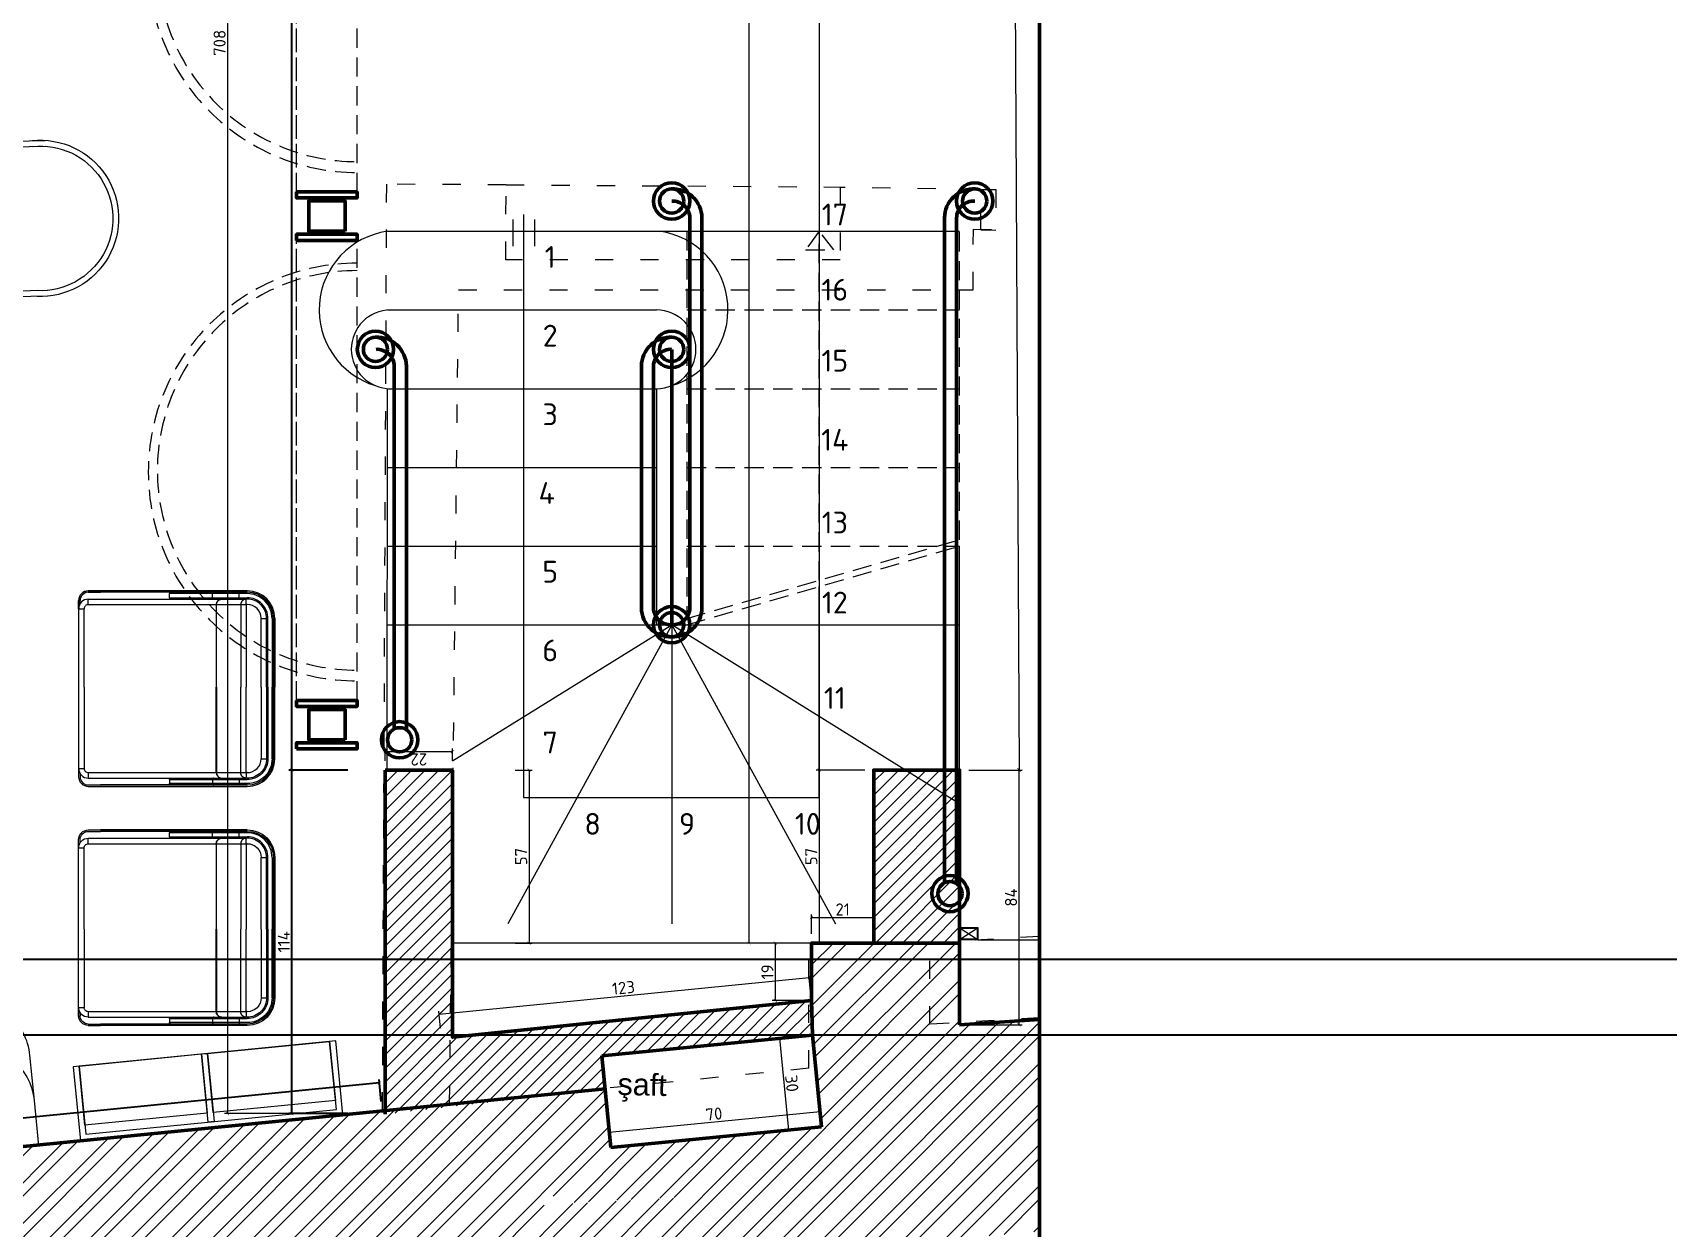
# Model space of a CAD drawing. Header units: inches. Extents: x -10121 to 9010, y 58067 to 62726.
# Drawn here: x 2994 to 3534, y 60622 to 61017 of the extents above; entities that cross this region are included whole.
import ezdxf

# ---------------------------------------------------------------- set-up
doc = ezdxf.new("R2010")
doc.units = ezdxf.units.IN
for name, pattern in [('ACAD_ISO03W100', [30, 12, -18]), ('DASHED2', [9.525, 6.35, -3.175]), ('HIDDEN', [9.525, 6.35, -3.175])]:
    doc.linetypes.add(name, pattern=pattern)
for name, color, linetype, lineweight in [('A-DUVAR 0.50', 40, 'Continuous', 50), ('A-YAZI 0.09', 41, 'Continuous', 9), ('A-YAZI 0.15', 190, 'Continuous', 15), ('Auto-Alcipan', 41, 'Continuous', 20), ('Auto-Merdiven', 163, 'Continuous', 9), ('Auto-Mermer', 190, 'Continuous', 15), ('Auto-Metal', 71, 'Continuous', 18), ('Auto-Olcu', 33, 'Continuous', 15), ('Auto-Silik', 251, 'Continuous', 5), ('Auto-Silik_Cizgiler', 47, 'Continuous', 9), ('Auto-SilikCizgiler', 251, 'Continuous', 9), ('Auto-Tefris', 32, 'Continuous', 9), ('yazi mekan 020', 9, 'Continuous', 20)]:
    doc.layers.add(name, color=color, linetype=linetype, lineweight=lineweight)
doc.layers.add('S2000-025 Antet', color=7, linetype='Continuous')
doc.layers.add('VİTRACONT', color=1, linetype='Continuous')
doc.styles.add('1-20', font='isocpeur.ttf', dxfattribs={"height": 4})
doc.styles.get("Standard").update_dxf_attribs({"font": 'arial.ttf'})
doc.styles.add('swis721cnbt10', font='isocpeur.ttf', dxfattribs={"height": 10})
doc.dimstyles.new('ölçü 1_20', dxfattribs={"dimtxt": 4, "dimasz": 1, "dimexe": 1, "dimexo": 3, "dimtad": 1, "dimdec": 0, "dimtxsty": '1-20', "dimblk": 'ARCHTICK', "dimcen": 1.5, "dimclrd": 256, "dimclre": 256, "dimclrt": 256, "dimadec": 0, "dimazin": 0, "dimtfac": 1, "dimtdec": 0, "dimtmove": 0, "dimatfit": 3, "dimldrblk": 'ARCHTICK', "dimfxl": 1, "dimlwd": -1, "dimlwe": -1, "dimarcsym": 0})
pattern_1 = [(45, (35076.8135, 976.715), (-6.7351921, 6.7351921), []), (45, (35081.304, 976.715), (-6.7351921, 6.7351921), [])]

# ---------------------------------------------------------------- blocks, each defined once
blk = doc.blocks.new('_ARCHTICK')
at = {"color": 0, "linetype": 'ByBlock', "const_width": 0.15}
blk.add_lwpolyline([(-0.5, -0.5), (0.5, 0.5)], dxfattribs=at)
blk = doc.blocks.new('*D320')
at = {"layer": 'Auto-Olcu', "ltscale": 5, "transparency": 16777216}
for p, q in [((3248.37, 60685.68), (3239.39, 60684.8)), ((3240.39, 60684.9), (3243.38, 60654.57)), ((3251.37, 60655.36), (3242.39, 60654.48))]:
    blk.add_line(p, q, dxfattribs=at)
at = {"layer": 'DEFPOINTS', "color": 0, "ltscale": 5, "transparency": 16777216}
for p in [(3251.36, 60685.98), (3243.38, 60654.57), (3254.35, 60655.66)]:
    blk.add_point(p, dxfattribs=at)
at = {"layer": 'Auto-Olcu', "ltscale": 5, "transparency": 16777216}
for p, rotation in [((3240.39, 60684.9), 95.63713776760653), ((3243.38, 60654.57), 275.6371377676065)]:
    blk.add_blockref('_ARCHTICK', p, dxfattribs=dict(at, rotation=rotation))
at = {"layer": 'Auto-Olcu', "ltscale": 5, "transparency": 16777216, "insert": (3244.5, 60669.99), "char_height": 4, "attachment_point": 5, "rotation": 275.6371, "style": '1-20'}
blk.add_mtext('30', dxfattribs=at)
blk = doc.blocks.new('*D321')
at = {"layer": 'Auto-Olcu', "ltscale": 5, "transparency": 16777216}
for p, q in [((3184.19, 60653.83), (3253.85, 60660.7)), ((3254.06, 60658.64), (3253.76, 60661.7)), ((3184.4, 60651.77), (3184.09, 60654.82))]:
    blk.add_line(p, q, dxfattribs=at)
at = {"layer": 'DEFPOINTS', "color": 0, "ltscale": 5, "transparency": 16777216}
for p in [(3253.85, 60660.7), (3254.35, 60655.66), (3184.69, 60648.78)]:
    blk.add_point(p, dxfattribs=at)
at = {"layer": 'Auto-Olcu', "ltscale": 5, "transparency": 16777216}
for p, rotation in [((3253.85, 60660.7), 5.637137767599007), ((3184.19, 60653.83), 185.637137767599)]:
    blk.add_blockref('_ARCHTICK', p, dxfattribs=dict(at, rotation=rotation))
at = {"layer": 'Auto-Olcu', "ltscale": 5, "transparency": 16777216, "insert": (3218.77, 60659.88), "char_height": 4, "attachment_point": 5, "rotation": 5.6371, "style": '1-20'}
blk.add_mtext('70', dxfattribs=at)
blk = doc.blocks.new('*D360')
at = {"layer": 'Auto-Olcu', "ltscale": 5, "transparency": 16777216}
for p, q in [((3153.05, 60773.52), (3158.69, 60773.52)), ((3157.69, 60773.52), (3157.68, 60716.35)), ((3153.04, 60716.36), (3158.68, 60716.35))]:
    blk.add_line(p, q, dxfattribs=at)
at = {"layer": 'DEFPOINTS', "color": 0, "ltscale": 5, "transparency": 16777216}
for p in [(3150.05, 60773.52), (3150.04, 60716.36), (3157.68, 60716.35)]:
    blk.add_point(p, dxfattribs=at)
at = {"layer": 'Auto-Olcu', "ltscale": 5, "transparency": 16777216}
for p, rotation in [((3157.69, 60773.52), 89.9909051045789), ((3157.68, 60716.35), 269.9909051045789)]:
    blk.add_blockref('_ARCHTICK', p, dxfattribs=dict(at, rotation=rotation))
at = {"layer": 'Auto-Olcu', "ltscale": 5, "transparency": 16777216, "insert": (3155.06, 60744.94), "char_height": 4, "attachment_point": 5, "rotation": 89.9909, "style": '1-20'}
blk.add_mtext('57', dxfattribs=at)
blk = doc.blocks.new('*D361')
at = {"layer": 'Auto-Olcu', "ltscale": 5, "transparency": 16777216}
for p, q in [((3250.71, 60700.31), (3250.15, 60705.99)), ((3127.98, 60692.92), (3250.25, 60704.99)), ((3128.44, 60688.24), (3127.88, 60693.91))]:
    blk.add_line(p, q, dxfattribs=at)
at = {"layer": 'DEFPOINTS', "color": 0, "ltscale": 5, "transparency": 16777216}
for p in [(3250.25, 60704.99), (3251.01, 60697.33), (3128.73, 60685.26)]:
    blk.add_point(p, dxfattribs=at)
at = {"layer": 'Auto-Olcu', "ltscale": 5, "transparency": 16777216}
for p, rotation in [((3250.25, 60704.99), 5.639309494919774), ((3127.98, 60692.92), 185.6393094949198)]:
    blk.add_blockref('_ARCHTICK', p, dxfattribs=dict(at, rotation=rotation))
at = {"layer": 'Auto-Olcu', "ltscale": 5, "transparency": 16777216, "insert": (3188.86, 60701.57), "char_height": 4, "attachment_point": 5, "rotation": 5.6393, "style": '1-20'}
blk.add_mtext('123', dxfattribs=at)
blk = doc.blocks.new('*D362')
at = {"layer": 'Auto-Olcu', "ltscale": 5, "transparency": 16777216}
for p, q in [((3248.01, 60716.36), (3238.05, 60716.36)), ((3239.05, 60697.33), (3239.05, 60716.36)), ((3248.01, 60697.33), (3238.05, 60697.33))]:
    blk.add_line(p, q, dxfattribs=at)
at = {"layer": 'DEFPOINTS', "color": 0, "ltscale": 5, "transparency": 16777216}
for p in [(3239.05, 60716.36), (3251.01, 60716.36), (3251.01, 60697.33)]:
    blk.add_point(p, dxfattribs=at)
at = {"layer": 'Auto-Olcu', "ltscale": 5, "transparency": 16777216}
for p, rotation in [((3239.05, 60716.36), 90), ((3239.05, 60697.33), 270)]:
    blk.add_blockref('_ARCHTICK', p, dxfattribs=dict(at, rotation=rotation))
at = {"layer": 'Auto-Olcu', "ltscale": 5, "transparency": 16777216, "insert": (3236.43, 60706.84), "char_height": 4, "attachment_point": 5, "rotation": 90, "style": '1-20'}
blk.add_mtext('19', dxfattribs=at)
blk = doc.blocks.new('*D363')
at = {"layer": 'Auto-Olcu', "ltscale": 5, "transparency": 16777216}
for p, q in [((3251.01, 60719.36), (3251.01, 60725.84)), ((3251.01, 60724.84), (3271.57, 60724.84)), ((3271.57, 60719.36), (3271.57, 60725.84))]:
    blk.add_line(p, q, dxfattribs=at)
at = {"layer": 'DEFPOINTS', "color": 0, "ltscale": 5, "transparency": 16777216}
for p in [(3271.57, 60724.84), (3251.01, 60716.36), (3271.57, 60716.36)]:
    blk.add_point(p, dxfattribs=at)
at = {"layer": 'Auto-Olcu', "ltscale": 5, "transparency": 16777216, "rotation": 180}
blk.add_blockref('_ARCHTICK', (3251.01, 60724.84), dxfattribs=at)
at = {"layer": 'Auto-Olcu', "ltscale": 5, "transparency": 16777216}
blk.add_blockref('_ARCHTICK', (3271.57, 60724.84), dxfattribs=at)
at = {"layer": 'Auto-Olcu', "ltscale": 5, "transparency": 16777216, "insert": (3261.29, 60727.46), "char_height": 4, "attachment_point": 5, "style": '1-20'}
blk.add_mtext('21', dxfattribs=at)
blk = doc.blocks.new('*D365')
at = {"layer": 'Auto-Olcu', "ltscale": 5, "transparency": 16777216}
for p, q in [((3302.92, 61308.94), (3317.89, 61309.01)), ((3316.89, 61309.01), (3319.58, 60773.62)), ((3302.92, 60773.53), (3320.58, 60773.62))]:
    blk.add_line(p, q, dxfattribs=at)
at = {"layer": 'DEFPOINTS', "color": 0, "ltscale": 5, "transparency": 16777216}
for p in [(3299.92, 61308.92), (3299.92, 60773.52), (3319.58, 60773.62)]:
    blk.add_point(p, dxfattribs=at)
at = {"layer": 'Auto-Olcu', "ltscale": 5, "transparency": 16777216}
for p, rotation in [((3316.89, 61309.01), 90.28852393795597), ((3319.58, 60773.62), 270.288523937956)]:
    blk.add_blockref('_ARCHTICK', p, dxfattribs=dict(at, rotation=rotation))
at = {"layer": 'Auto-Olcu', "ltscale": 5, "transparency": 16777216, "insert": (3320.86, 61041.33), "char_height": 4, "attachment_point": 5, "rotation": 270.2885, "style": '1-20'}
blk.add_mtext('535', dxfattribs=at)
blk = doc.blocks.new('*D366')
at = {"layer": 'Auto-Olcu', "ltscale": 5, "transparency": 16777216}
for p, q in [((3302.92, 60773.52), (3320.54, 60773.52)), ((3319.54, 60773.52), (3319.54, 60689.31)), ((3302.92, 60689.31), (3320.54, 60689.31))]:
    blk.add_line(p, q, dxfattribs=at)
at = {"layer": 'DEFPOINTS', "color": 0, "ltscale": 5, "transparency": 16777216}
for p in [(3299.92, 60773.52), (3299.92, 60689.31), (3319.54, 60689.31)]:
    blk.add_point(p, dxfattribs=at)
at = {"layer": 'Auto-Olcu', "ltscale": 5, "transparency": 16777216}
for p, rotation in [((3319.54, 60773.52), 90), ((3319.54, 60689.31), 270)]:
    blk.add_blockref('_ARCHTICK', p, dxfattribs=dict(at, rotation=rotation))
at = {"layer": 'Auto-Olcu', "ltscale": 5, "transparency": 16777216, "insert": (3316.91, 60731.41), "char_height": 4, "attachment_point": 5, "rotation": 90, "style": '1-20'}
blk.add_mtext('84', dxfattribs=at)
blk = doc.blocks.new('*D368')
at = {"layer": 'Auto-Olcu', "ltscale": 5, "transparency": 16777216}
for p, q in [((3268.33, 61308.92), (3252.55, 61308.92)), ((3253.55, 61308.92), (3253.54, 60773.52)), ((3268.57, 60773.52), (3252.54, 60773.52))]:
    blk.add_line(p, q, dxfattribs=at)
at = {"layer": 'DEFPOINTS', "color": 0, "ltscale": 5, "transparency": 16777216}
for p in [(3271.33, 61308.92), (3253.54, 60773.52), (3271.57, 60773.52)]:
    blk.add_point(p, dxfattribs=at)
at = {"layer": 'Auto-Olcu', "ltscale": 5, "transparency": 16777216}
for p, rotation in [((3253.55, 61308.92), 89.99893889275977), ((3253.54, 60773.52), 269.9989388927598)]:
    blk.add_blockref('_ARCHTICK', p, dxfattribs=dict(at, rotation=rotation))
at = {"layer": 'Auto-Olcu', "ltscale": 5, "transparency": 16777216, "insert": (3250.92, 61041.22), "char_height": 4, "attachment_point": 5, "rotation": 89.9989, "style": '1-20'}
blk.add_mtext('535', dxfattribs=at)
blk = doc.blocks.new('*D369')
at = {"layer": 'Auto-Olcu', "ltscale": 5, "transparency": 16777216}
for p, q in [((3268.57, 60773.52), (3252.54, 60773.52)), ((3253.54, 60773.52), (3253.54, 60716.36)), ((3268.57, 60716.36), (3252.54, 60716.36))]:
    blk.add_line(p, q, dxfattribs=at)
at = {"layer": 'DEFPOINTS', "color": 0, "ltscale": 5, "transparency": 16777216}
for p in [(3271.57, 60773.52), (3253.54, 60716.36), (3271.57, 60716.36)]:
    blk.add_point(p, dxfattribs=at)
at = {"layer": 'Auto-Olcu', "ltscale": 5, "transparency": 16777216}
for p, rotation in [((3253.54, 60773.52), 89.99893889275977), ((3253.54, 60716.36), 269.9989388927598)]:
    blk.add_blockref('_ARCHTICK', p, dxfattribs=dict(at, rotation=rotation))
at = {"layer": 'Auto-Olcu', "ltscale": 5, "transparency": 16777216, "insert": (3250.91, 60744.94), "char_height": 4, "attachment_point": 5, "rotation": 89.9989, "style": '1-20'}
blk.add_mtext('57', dxfattribs=at)
blk = doc.blocks.new('*D370')
at = {"layer": 'Auto-Olcu', "ltscale": 5, "transparency": 16777216}
for p, q in [((3268.6, 61442.69), (3229.4, 61442.7)), ((3230.36, 60716.36), (3230.4, 61442.7)), ((3268.57, 60716.36), (3229.36, 60716.36))]:
    blk.add_line(p, q, dxfattribs=at)
at = {"layer": 'DEFPOINTS', "color": 0, "ltscale": 5, "transparency": 16777216}
for p in [(3230.4, 61442.7), (3271.6, 61442.69), (3271.57, 60716.36)]:
    blk.add_point(p, dxfattribs=at)
at = {"layer": 'Auto-Olcu', "ltscale": 5, "transparency": 16777216}
for p, rotation in [((3230.4, 61442.7), 89.99695626292811), ((3230.36, 60716.36), 269.9969562629281)]:
    blk.add_blockref('_ARCHTICK', p, dxfattribs=dict(at, rotation=rotation))
at = {"layer": 'Auto-Olcu', "ltscale": 5, "transparency": 16777216, "insert": (3227.76, 61079.53), "char_height": 4, "attachment_point": 5, "rotation": 89.997, "style": '1-20'}
blk.add_mtext('726', dxfattribs=at)
blk = doc.blocks.new('*D377')
at = {"layer": 'Auto-Olcu', "ltscale": 5, "transparency": 16777216}
for p, q in [((3097.86, 61367.55), (3057.06, 61367.55)), ((3058.06, 61367.55), (3058.06, 60660.02)), ((3097.42, 60660.02), (3057.06, 60660.02))]:
    blk.add_line(p, q, dxfattribs=at)
at = {"layer": 'DEFPOINTS', "color": 0, "ltscale": 5, "transparency": 16777216}
for p in [(3100.86, 61367.55), (3058.06, 60660.02), (3100.42, 60660.02)]:
    blk.add_point(p, dxfattribs=at)
at = {"layer": 'Auto-Olcu', "ltscale": 5, "transparency": 16777216}
for p, rotation in [((3058.06, 61367.55), 90), ((3058.06, 60660.02), 270)]:
    blk.add_blockref('_ARCHTICK', p, dxfattribs=dict(at, rotation=rotation))
at = {"layer": 'Auto-Olcu', "ltscale": 5, "transparency": 16777216, "insert": (3055.44, 61013.78), "char_height": 4, "attachment_point": 5, "rotation": 90, "style": '1-20'}
blk.add_mtext('708', dxfattribs=at)
blk = doc.blocks.new('fjtyu')
at = {"layer": 'Auto-Metal'}
for p, q in [((5.8, 3.8), (0.2, 0.2)), ((5.8, 0.2), (0.2, 3.8))]:
    blk.add_line(p, q, dxfattribs=at)
for points in [[(0, 4), (6, 4), (6, 0), (0, 0)], [(0.2, 3.8), (5.8, 3.8), (5.8, 0.2), (0.2, 0.2)]]:
    blk.add_lwpolyline(points, close=True, dxfattribs=at)
blk = doc.blocks.new('mghh')
at = {"layer": 'A-DUVAR 0.50'}
for points in [[(-66467.04, 54547.04), (-66467.04, 54567.04), (-66465.04, 54567.04), (-66465.04, 54547.04)], [(-66451.04, 54547.04), (-66451.04, 54567.04), (-66453.04, 54567.04), (-66453.04, 54547.04)], [(-66299.04, 54547.04), (-66299.04, 54567.04), (-66297.04, 54567.04), (-66297.04, 54547.04)], [(-66283.04, 54547.04), (-66283.04, 54567.04), (-66285.04, 54567.04), (-66285.04, 54547.04)], [(-66131.04, 54547.04), (-66131.04, 54567.04), (-66129.04, 54567.04), (-66129.04, 54547.04)], [(-66131.04, 54547.04), (-66131.04, 54567.04), (-66129.04, 54567.04), (-66129.04, 54547.04)], [(-66115.04, 54547.04), (-66115.04, 54567.04), (-66117.04, 54567.04), (-66117.04, 54547.04)], [(-65963.04, 54547.04), (-65963.04, 54567.04), (-65961.04, 54567.04), (-65961.04, 54547.04)], [(-65963.04, 54547.04), (-65963.04, 54567.04), (-65961.04, 54567.04), (-65961.04, 54547.04)], [(-65947.04, 54547.04), (-65947.04, 54567.04), (-65949.04, 54567.04), (-65949.04, 54547.04)], [(-66465.04, 54552.04), (-66465.04, 54562.04), (-66464.04, 54562.04), (-66464.04, 54552.04)], [(-66454.04, 54563.04), (-66454.04, 54551.04), (-66464.04, 54551.04), (-66464.04, 54563.04)], [(-66453.04, 54552.04), (-66453.04, 54562.04), (-66454.04, 54562.04), (-66454.04, 54552.04)], [(-66297.04, 54552.04), (-66297.04, 54562.04), (-66296.04, 54562.04), (-66296.04, 54552.04)], [(-66286.04, 54563.04), (-66286.04, 54551.04), (-66296.04, 54551.04), (-66296.04, 54563.04)], [(-66285.04, 54552.04), (-66285.04, 54562.04), (-66286.04, 54562.04), (-66286.04, 54552.04)], [(-66129.04, 54552.04), (-66129.04, 54562.04), (-66128.04, 54562.04), (-66128.04, 54552.04)], [(-66118.04, 54563.04), (-66118.04, 54551.04), (-66128.04, 54551.04), (-66128.04, 54563.04)], [(-66117.04, 54552.04), (-66117.04, 54562.04), (-66118.04, 54562.04), (-66118.04, 54552.04)], [(-65961.04, 54552.04), (-65961.04, 54562.04), (-65960.04, 54562.04), (-65960.04, 54552.04)], [(-65950.04, 54563.04), (-65950.04, 54551.04), (-65960.04, 54551.04), (-65960.04, 54563.04)], [(-65949.04, 54552.04), (-65949.04, 54562.04), (-65950.04, 54562.04), (-65950.04, 54552.04)]]:
    blk.add_lwpolyline(points, close=True, dxfattribs=at)
at = {"layer": 'Auto-Silik', "linetype": 'HIDDEN'}
for p, q in [((-66299.04, 54567.04), (-66451.04, 54567.04)), ((-66131.04, 54567.04), (-66283.04, 54567.04)), ((-65963.04, 54567.04), (-66115.04, 54567.04)), ((-66299.04, 54547.04), (-66451.04, 54547.04)), ((-66131.04, 54547.04), (-66283.04, 54547.04)), ((-65963.04, 54547.04), (-66115.04, 54547.04))]:
    blk.add_line(p, q, dxfattribs=at)
for centre in [(-66375.04, 54567.04), (-66207.04, 54567.04), (-66039.04, 54567.04)]:
    blk.add_arc(centre, 66, 180, 0, dxfattribs=at)
blk = doc.blocks.new('*D36')
at = {"layer": 'Auto-Olcu', "ltscale": 5, "transparency": 16777216}
for p, q in [((-71840.47, 44944.75), (-71840.47, 44940.64)), ((-71818.23, 44944.75), (-71818.23, 44940.64)), ((-71818.23, 44941.64), (-71840.47, 44941.64))]:
    blk.add_line(p, q, dxfattribs=at)
at = {"layer": 'DEFPOINTS', "color": 0, "ltscale": 5, "transparency": 16777216}
for p in [(-71840.47, 44947.75), (-71818.23, 44947.75), (-71840.47, 44941.64)]:
    blk.add_point(p, dxfattribs=at)
at = {"layer": 'Auto-Olcu', "ltscale": 5, "transparency": 16777216, "rotation": 180}
blk.add_blockref('_ARCHTICK', (-71840.47, 44941.64), dxfattribs=at)
at = {"layer": 'Auto-Olcu', "ltscale": 5, "transparency": 16777216}
blk.add_blockref('_ARCHTICK', (-71818.23, 44941.64), dxfattribs=at)
at = {"layer": 'Auto-Olcu', "ltscale": 5, "transparency": 16777216, "insert": (-71829.35, 44944.26), "char_height": 4, "attachment_point": 5, "style": '1-20'}
blk.add_mtext('22', dxfattribs=at)
blk = doc.blocks.new('mhjghj')
at = {"layer": 'Auto-Tefris'}
for p, q in [((8354.12, -2954.26), (8369.87, -2954.26)), ((8354.12, -2954.57), (8369.87, -2954.57)), ((8354.12, -2954.89), (8369.87, -2954.89)), ((8386.36, -2954.26), (8369.87, -2954.26)), ((8386.36, -2954.57), (8369.87, -2954.57)), ((8386.36, -2954.89), (8369.87, -2954.89)), ((8369.87, -2955.83), (8354.12, -2955.83)), ((8354.12, -2957.41), (8354.12, -2956.15)), ((8369.87, -2956.15), (8354.12, -2956.15)), ((8369.87, -2957.41), (8354.12, -2957.41)), ((8369.87, -2955.83), (8386.36, -2955.83)), ((8369.87, -2956.15), (8386.36, -2956.15)), ((8369.87, -2957.41), (8386.36, -2957.41)), ((8386.36, -2957.41), (8386.36, -2956.15)), ((8347.82, -2960.56), (8347.82, -2994.22)), ((8348.13, -2960.56), (8348.13, -2962.45)), ((8348.13, -2962.45), (8348.13, -2968.23)), ((8348.45, -2962.45), (8348.13, -2962.45)), ((8348.45, -2960.56), (8348.45, -2962.45)), ((8349.39, -2962.45), (8348.45, -2962.45)), ((8348.45, -2962.45), (8348.45, -2968.53)), ((8349.39, -2962.45), (8349.39, -2960.56)), ((8349.39, -2968.53), (8349.39, -2962.45)), ((8349.71, -2962.45), (8349.39, -2962.45)), ((8349.71, -2960.56), (8349.71, -2960.85)), ((8349.71, -2962.45), (8349.71, -2960.85)), ((8350.97, -2960.85), (8349.71, -2960.85)), ((8349.71, -2968.23), (8349.71, -2962.45)), ((8350.97, -2960.56), (8350.97, -2960.85)), ((8350.97, -2962.07), (8350.97, -2960.85)), ((8350.97, -2960.85), (8369.87, -2960.85)), ((8350.97, -2967.64), (8350.97, -2962.07)), ((8350.97, -2962.07), (8369.87, -2962.07)), ((8389.51, -2960.85), (8369.87, -2960.85)), ((8389.51, -2962.07), (8369.87, -2962.07)), ((8389.51, -2960.56), (8389.51, -2960.85)), ((8389.51, -2962.07), (8389.51, -2960.85)), ((8389.51, -2960.85), (8390.77, -2960.85)), ((8389.51, -2967.64), (8389.51, -2962.07)), ((8390.77, -2960.56), (8390.77, -2960.85)), ((8390.77, -2962.45), (8390.77, -2960.85)), ((8390.77, -2968.23), (8390.77, -2962.45)), ((8390.77, -2962.45), (8391.08, -2962.45)), ((8391.08, -2962.45), (8391.08, -2960.56)), ((8391.08, -2968.53), (8391.08, -2962.45)), ((8391.08, -2962.45), (8392.03, -2962.45)), ((8392.03, -2960.56), (8392.03, -2962.45)), ((8392.03, -2962.45), (8392.03, -2968.53)), ((8392.03, -2962.45), (8392.34, -2962.45)), ((8392.34, -2960.56), (8392.34, -2962.45)), ((8392.34, -2962.45), (8392.34, -2968.23)), ((8392.66, -2960.56), (8392.66, -2994.22)), ((8348.13, -2968.24), (8348.13, -2978.1)), ((8349.39, -2968.53), (8348.45, -2968.53)), ((8348.45, -2968.53), (8348.45, -2978.42)), ((8349.39, -2978.42), (8349.39, -2968.53)), ((8349.71, -2972.84), (8349.71, -2968.24)), ((8350.97, -2967.68), (8350.97, -2967.64)), ((8369.87, -2967.64), (8350.97, -2967.64)), ((8350.97, -2967.68), (8369.87, -2967.68)), ((8350.97, -2997.05), (8350.97, -2967.68)), ((8369.87, -2967.64), (8389.51, -2967.64)), ((8389.51, -2967.68), (8369.87, -2967.68)), ((8389.51, -2967.68), (8389.51, -2967.64)), ((8389.51, -2997.05), (8389.51, -2967.68)), ((8390.77, -2972.84), (8390.77, -2968.24)), ((8391.08, -2978.42), (8391.08, -2968.53)), ((8391.08, -2968.53), (8392.03, -2968.53)), ((8392.03, -2968.53), (8392.03, -2978.42)), ((8392.34, -2968.24), (8392.34, -2978.1)), ((8349.71, -2997.05), (8349.71, -2972.84)), ((8390.77, -2997.05), (8390.77, -2972.84)), ((8348.13, -2978.11), (8348.13, -2994.22)), ((8349.39, -2978.42), (8348.45, -2978.42)), ((8391.08, -2978.42), (8392.03, -2978.42)), ((8392.34, -2978.11), (8392.34, -2994.22)), ((8347.82, -2997.05), (8347.82, -2994.22)), ((8348.13, -2997.05), (8348.13, -2994.22)), ((8392.34, -2997.05), (8392.34, -2994.22)), ((8392.66, -2997.05), (8392.66, -2994.22)), ((8350.97, -2997.05), (8349.71, -2997.05)), ((8350.77, -2998.94), (8350.02, -2998.94)), ((8351.91, -2999.26), (8350.02, -2999.26)), ((8351.91, -2999.26), (8351.91, -2998)), ((8369.87, -2998), (8351.91, -2998)), ((8351.91, -2999.26), (8388.56, -2999.26)), ((8369.87, -2998), (8388.56, -2998)), ((8388.56, -2999.26), (8388.56, -2998)), ((8388.56, -2999.26), (8390.45, -2999.26)), ((8389.51, -2997.05), (8390.77, -2997.05)), ((8389.7, -2998.94), (8390.45, -2998.94))]:
    blk.add_line(p, q, dxfattribs=at)
blk.add_lwpolyline([(8390.45, -2999.26, 0.414214), (8392.66, -2997.05), (8392.66, -2960.56, 0.414214), (8386.36, -2954.26), (8354.12, -2954.26, 0.414214), (8347.82, -2960.56), (8347.82, -2997.05, 0.414214), (8350.02, -2999.26)], format="xyb", close=True, dxfattribs=at)
for centre, radius, start, end in [((8354.12, -2960.56), 6.3, 90, 180), ((8354.12, -2960.56), 5.99, 90, 180), ((8386.36, -2960.56), 6.3, 360, 90), ((8386.36, -2960.56), 5.98, 0, 90), ((8354.11, -2960.56), 3.15, 89.9934, 180.0066), ((8386.36, -2960.56), 3.15, 359.9934, 90.0066), ((8350.97, -2966.42), 1.26, 180.3951, 181.3474), ((8389.51, -2966.42), 1.26, 358.6526, 359.6049), ((8350.97, -2966.42), 1.26, 186.253, 270), ((8389.51, -2966.42), 1.26, 270, 353.747), ((8350.02, -2997.05), 2.2, 180, 270), ((8350.02, -2997.05), 1.89, 180, 270), ((8351.91, -2997.05), 2.2, 179.9951, 270.0049), ((8351.91, -2997.05), 0.945, 179.9951, 270.0049), ((8388.56, -2997.05), 2.2, 269.9951, 0.0049), ((8388.56, -2997.05), 0.945, 269.9951, 0.0049), ((8390.45, -2997.05), 2.21, 270, 0), ((8390.45, -2997.05), 1.89, 270, 0)]:
    blk.add_arc(centre, radius, start, end, dxfattribs=at)
for points, knots in [([(8354.12, -2954.89), (8353.4, -2954.89), (8351.92, -2955.17), (8349.99, -2956.43), (8348.73, -2958.36), (8348.44, -2959.84), (8348.45, -2960.56)], [0, 0, 0, 0, 33.925525, 70.684049, 107.442573, 141.368098, 141.368098, 141.368098, 141.368098]), ([(8386.36, -2954.89), (8387.07, -2954.89), (8388.55, -2955.17), (8390.48, -2956.43), (8391.74, -2958.36), (8392.03, -2959.84), (8392.03, -2960.56)], [0, 0, 0, 0, 33.925525, 70.684049, 107.442573, 141.368098, 141.368098, 141.368098, 141.368098]), ([(8354.12, -2955.83), (8353.52, -2955.83), (8352.28, -2956.07), (8350.68, -2957.12), (8349.63, -2958.73), (8349.39, -2959.96), (8349.39, -2960.56)], [0, 0, 0, 0, 28.271271, 58.903374, 89.535478, 117.806748, 117.806748, 117.806748, 117.806748]), ([(8354.12, -2956.15), (8353.56, -2956.15), (8352.41, -2956.37), (8350.91, -2957.35), (8349.93, -2958.85), (8349.7, -2960), (8349.71, -2960.56)], [0, 0, 0, 0, 18.847514, 39.268916, 59.690318, 78.537832, 78.537832, 78.537832, 78.537832]), ([(8386.36, -2955.83), (8386.95, -2955.83), (8388.19, -2956.07), (8389.79, -2957.12), (8390.84, -2958.73), (8391.08, -2959.96), (8391.08, -2960.56)], [0, 0, 0, 0, 28.271271, 58.903374, 89.535478, 117.806748, 117.806748, 117.806748, 117.806748]), ([(8386.36, -2956.15), (8386.91, -2956.15), (8388.06, -2956.37), (8389.56, -2957.35), (8390.55, -2958.85), (8390.77, -2960), (8390.77, -2960.56)], [0, 0, 0, 0, 18.847514, 39.268916, 59.690318, 78.537832, 78.537832, 78.537832, 78.537832]), ([(8348.13, -2978.1), (8348.13, -2978.12), (8348.13, -2978.16), (8348.16, -2978.24), (8348.21, -2978.33), (8348.32, -2978.41), (8348.4, -2978.42), (8348.45, -2978.42)], [0, 0, 0, 0, 0.989477, 1.994173, 3.98896, 5.990466, 7.992811, 7.992811, 7.992811, 7.992811]), ([(8349.39, -2978.42), (8349.41, -2978.42), (8349.44, -2978.42), (8349.52, -2978.4), (8349.61, -2978.34), (8349.68, -2978.24), (8349.7, -2978.15), (8349.7, -2978.11)], [0, 0, 0, 0, 0.807232, 1.80366, 3.801262, 5.798793, 7.743677, 7.743677, 7.743677, 7.743677]), ([(8391.08, -2978.42), (8391.06, -2978.42), (8391.03, -2978.42), (8390.95, -2978.4), (8390.86, -2978.34), (8390.79, -2978.24), (8390.77, -2978.15), (8390.77, -2978.11)], [0, 0, 0, 0, 0.807232, 1.80366, 3.801262, 5.798793, 7.743677, 7.743677, 7.743677, 7.743677]), ([(8392.34, -2978.1), (8392.34, -2978.12), (8392.34, -2978.16), (8392.31, -2978.24), (8392.26, -2978.33), (8392.15, -2978.41), (8392.07, -2978.42), (8392.03, -2978.42)], [0, 0, 0, 0, 0.989477, 1.994173, 3.98896, 5.990466, 7.992811, 7.992811, 7.992811, 7.992811])]:
    blk.add_open_spline(points, degree=3, knots=knots, dxfattribs=at)
for points, weights in [([(8349.71, -2960.85), (8349.71, -2962.07), (8350.97, -2962.07)], [1, 0.707106781187, 1]), ([(8390.77, -2960.85), (8390.77, -2962.07), (8389.51, -2962.07)], [1, 0.707106781187, 1]), ([(8350.97, -2967.64), (8349.71, -2967.64), (8349.71, -2966.42)], [1, 0.707106781187, 1]), ([(8389.51, -2967.64), (8390.77, -2967.64), (8390.77, -2966.42)], [1, 0.707106781187, 1]), ([(8348.45, -2968.53), (8348.13, -2968.53), (8348.13, -2968.23)], [1, 0.707106781014, 1]), ([(8349.71, -2968.23), (8349.71, -2968.53), (8349.39, -2968.53)], [1, 0.707106781015, 1]), ([(8390.77, -2968.23), (8390.77, -2968.53), (8391.08, -2968.53)], [1, 0.707106781015, 1]), ([(8392.03, -2968.53), (8392.34, -2968.53), (8392.34, -2968.23)], [1, 0.707106781014, 1])]:
    blk.add_rational_spline(points, weights, degree=2, dxfattribs=at)
blk = doc.blocks.new('RT2')
at = {"layer": 'Auto-Tefris'}
for p, q in [((142.89, -17093.63), (114.98, -17118.61)), ((190.59, -17139.05), (150.31, -17094.04)), ((137.92, -17101.6), (116.81, -17120.49)), ((161.05, -17169.01), (181.71, -17150.52)), ((162.74, -17171.03), (190.18, -17146.47)), ((114.32, -17166.72), (114.35, -17166.76)), ((114.35, -17166.76), (114.32, -17166.72))]:
    blk.add_line(p, q, dxfattribs=at)
for centre, radius, start, end in [((146.39, -17097.54), 5.25, 41.83107, 131.83107), ((135.4, -17102.1), 2.58, 11.21615, 72.44598), ((131.48, -17105.6), 2.58, 11.21615, 72.44598), ((140.83, -17143.03), 35.56, 127.02225, 315.62583), ((140.83, -17143.03), 32.93, 127.02225, 315.62583), ((186.68, -17142.55), 5.25, 311.83107, 41.83107), ((180.94, -17152.98), 2.58, 11.21615, 72.44598), ((177.02, -17156.48), 2.58, 11.21615, 72.44598)]:
    blk.add_arc(centre, radius, start, end, dxfattribs=at)
blk = doc.blocks.new('hjkhjky')
at = {"layer": 'A-DUVAR 0.50'}
for p, q in [((-72006.98, 44765.35), (-72006.98, 44985.21)), ((-72002.98, 44765.32), (-72002.98, 44984.97)), ((-71825.2, 44814.31), (-71825.2, 44934.41)), ((-71821.2, 44814.31), (-71821.2, 44934.18)), ((-71912.86, 44899.75), (-71912.86, 44808.75)), ((-71922.85, 44894.18), (-71922.85, 44854.25)), ((-71918.85, 44894.18), (-71918.85, 44854.25)), ((-71906.86, 44894.18), (-71906.86, 44854.25)), ((-71902.86, 44894.18), (-71902.86, 44854.25)), ((-71922.85, 44765.32), (-71922.85, 44854.25)), ((-71918.85, 44765.35), (-71918.85, 44854.25)), ((-71906.86, 44814.32), (-71906.86, 44854.25)), ((-71902.86, 44814.32), (-71902.86, 44854.25))]:
    blk.add_line(p, q, dxfattribs=at)
for centre, radius in [((-72004.78, 44988.55), 6), ((-72004.78, 44988.55), 4), ((-71822.99, 44937.75), 6), ((-71822.99, 44937.75), 4), ((-71912.86, 44899.75), 6), ((-71912.86, 44899.75), 4), ((-71912.86, 44808.75), 6), ((-71912.86, 44808.75), 4), ((-71815, 44808.75), 6), ((-71815, 44808.75), 4), ((-72012.98, 44759.75), 6), ((-71912.86, 44759.75), 6), ((-72012.98, 44759.75), 4), ((-71912.86, 44759.75), 4)]:
    blk.add_circle(centre, radius, dxfattribs=at)
for centre, radius, start, end in [((-71913.15, 44894.05), 9.7, 87.0509, 179.2629), ((-71913.15, 44894.05), 5.7, 87.0509, 179.2629), ((-71912.56, 44894.05), 9.7, 0.7371, 92.9491), ((-71912.56, 44894.05), 5.7, 0.7371, 92.9491), ((-71912.56, 44814.44), 9.7, 267.0509, 359.2629), ((-71912.56, 44814.44), 5.7, 267.0509, 359.2629), ((-71815.5, 44814.44), 9.7, 180.7371, 272.9491), ((-71815.5, 44814.44), 5.7, 180.7371, 272.9491), ((-72012.69, 44765.44), 9.7, 267.0509, 359.2629), ((-72012.69, 44765.44), 5.7, 267.0509, 359.2629), ((-71913.15, 44765.44), 9.7, 180.7371, 272.9491), ((-71913.15, 44765.44), 5.7, 180.7371, 272.9491)]:
    blk.add_arc(centre, radius, start, end, dxfattribs=at)
at = {"layer": 'Auto-Merdiven'}
for p, q in [((-71912.86, 44899.75), (-71967.01, 44998.54)), ((-71912.86, 44820.75), (-71912.86, 44998.54)), ((-71912.86, 44899.75), (-71858.7, 44998.54)), ((-72007.98, 44958.89), (-71912.86, 44899.75)), ((-71818.86, 44947.75), (-71818.92, 44821.75)), ((-71840.47, 44944.75), (-71912.86, 44899.75)), ((-71818.88, 44899.75), (-72007.98, 44899.75)), ((-71907.86, 44821.75), (-71907.86, 44899.75)), ((-71818.89, 44873.75), (-71907.86, 44873.75)), ((-71818.91, 44847.75), (-71907.86, 44847.75)), ((-71818.92, 44821.75), (-71907.86, 44821.75)), ((-71818.93, 44795.75), (-71907.86, 44795.75)), ((-71867.51, 44765.82), (-71867.51, 44774.65)), ((-71860.35, 44765.82), (-71860.35, 44774.65)), ((-71818.94, 44769.75), (-72007.98, 44769.75))]:
    blk.add_line(p, q, dxfattribs=at)
at = {"layer": 'Auto-Merdiven', "linetype": 'DASHED2'}
for p, q in [((-71917.86, 44899.75), (-72007.98, 44873.75)), ((-71917.86, 44897.66), (-72007.98, 44871.66)), ((-71917.86, 44769.75), (-71917.86, 44897.66)), ((-71917.86, 44873.75), (-72007.98, 44873.75)), ((-72007.98, 44871.66), (-72007.98, 44769.75)), ((-71917.86, 44847.75), (-72007.98, 44847.75)), ((-71917.86, 44821.75), (-72007.98, 44821.75)), ((-71917.86, 44795.75), (-72007.98, 44795.75))]:
    blk.add_line(p, q, dxfattribs=at)
at = {"layer": 'Auto-Merdiven'}
blk.add_lwpolyline([(-71863.93, 44764.19), (-71863.93, 44956.82), (-71961.6, 44956.82), (-71961.6, 44887.13)], dxfattribs=at)
at = {"layer": 'Auto-Merdiven', "linetype": 'DASHED2'}
blk.add_lwpolyline([(-71961.6, 44885.05), (-71961.6, 44769.75), (-71957.12, 44775.89), (-71966.48, 44775.89), (-71961.6, 44769.75)], dxfattribs=at)
at = {"layer": 'Auto-Merdiven'}
for centre, radius, start, end in [((-71905.27, 44795.68), 26.19, 106.8476, 261.9958), ((-71907.86, 44808.75), 13, 90, 270), ((-71820, 44808.75), 13, 270, 90), ((-71822.59, 44795.68), 26.19, 278.0042, 73.1524)]:
    blk.add_arc(centre, radius, start, end, dxfattribs=at)
at = {"layer": 'Auto-Silik', "linetype": 'HIDDEN'}
for p, q in [((-72007.77, 44937.75), (-72007.98, 44937.75)), ((-72007.77, 44927.75), (-72007.98, 44927.75))]:
    blk.add_line(p, q, dxfattribs=at)
at = {"layer": 'yazi mekan 020', "char_height": 7.2, "attachment_point": 2, "rotation": 180, "style": 'swis721cnbt10'}
for s, insert in [('\\pi-165.6,l165.6;10', (-71957.84, 44961.92)), ('\\pi-165.6,l165.6;9', (-71917.93, 44961.92)), ('\\pi-165.6,l165.6;8', (-71886.74, 44961.92)), ('\\pi-165.6,l165.6;7', (-71872.72, 44935.04)), ('\\pi-165.6,l165.6;11', (-71966.76, 44920.34)), ('\\pi-165.6,l165.6;6', (-71872.72, 44904.62)), ('\\pi-165.6,l165.6;12', (-71966.76, 44888.81)), ('\\pi-165.6,l165.6;5', (-71872.72, 44878.62)), ('\\pi-165.6,l165.6;13', (-71966.76, 44862.36)), ('\\pi-165.6,l165.6;4', (-71871.59, 44852.62)), ('\\pi-165.6,l165.6;14', (-71966.76, 44835.03)), ('\\pi-165.6,l165.6;3', (-71872.72, 44826.62)), ('\\pi-165.6,l165.6;15', (-71966.76, 44808.9)), ('\\pi-165.6,l165.6;2', (-71872.72, 44800.62)), ('\\pi-165.6,l165.6;16', (-71966.76, 44785.44)), ('\\pi-165.6,l165.6;1', (-71872.72, 44774.62)), ('\\pi-165.6,l165.6;17', (-71966.76, 44760.6))]:
    blk.add_mtext(s, dxfattribs=dict(at, insert=insert))
at = {"layer": 'Auto-Olcu', "ltscale": 5}
dim = blk.add_aligned_dim(p1=(-71818.23, 44947.75), p2=(-71840.47, 44947.75), distance=6.11, dimstyle='ölçü 1_20', dxfattribs=at)
dim.commit()
dim.dimension.update_dxf_attribs({"geometry": '*D36', "text_midpoint": (-71829.35, 44944.26)})

msp = doc.modelspace()

# ---------------------------------------------------------------- hatches: boundary and pattern name
at = {"layer": 'Auto-Silik_Cizgiler'}
h = msp.add_hatch(dxfattribs=at)
h.set_pattern_fill('ANSI31', color=256)
h.set_pattern_definition([(45, (22874.2633, 50678.4637), (-2.24506403, 2.24506403), [])])
h.paths.add_polyline_path([(3110.13, 60659.83), (3182.78, 60668.15), (3181.7, 60679.1), (3218.19, 60682.91), (3232.33, 60684.1), (3251.36, 60685.98), (3251.01, 60697.33), (3132.41, 60685.26), (3132.41, 60773.6), (3110.22, 60773.44)])
h = msp.add_hatch(dxfattribs=at)
h.set_pattern_fill('ANSI31', color=256)
h.set_pattern_definition([(45, (24164.5215, 46545.3443), (-2.24506403, 2.24506403), [])])
h.paths.add_polyline_path([(3299.92, 60716.36), (3271.57, 60716.36), (3271.57, 60773.52), (3299.92, 60773.52)])
h = msp.add_hatch(dxfattribs=at)
h.set_pattern_fill('ANSI32', color=256)
h.set_pattern_definition([(45, (22877.937, 50678.463), (-6.735192, 6.735192), []), (45, (22882.427, 50678.463), (-6.735192, 6.735192), [])])
h.paths.add_polyline_path([(3132.41, 60761.08), (3132.41, 60685.26), (3132.49, 60761.08)])
h = msp.add_hatch(dxfattribs=at)
h.set_pattern_fill('ANSI32', color=256)
h.set_pattern_definition(pattern_1)
h.paths.add_polyline_path([(3165.59, 60632.87), (3161.04, 60629.68), (3220.94, 60632.98), (3166.99, 60630.43)], flags=16)
h.paths.add_polyline_path([(2291.52, 60569.63), (2294.35, 60540.95), (2354.13, 60546.18), (2351.29, 60574.86)], flags=16)
h.paths.add_polyline_path([(3326.37, 60621.11), (3326.37, 60691.09), (3299.92, 60689.31), (3299.92, 60716.36), (3251.02, 60716.35), (3251.01, 60697.33), (3250.89, 60692.74), (3251.36, 60685.98), (3254.35, 60655.66), (3184.69, 60648.78), (3182.78, 60668.15), (3148.06, 60664.72), (3100.8, 60659.99), (3100.8, 60660.02), (3010.02, 60651.06), (3010.03, 60629.13), (2807.01, 60612.37), (2807.02, 60631.04), (2731.52, 60623.6), (2731.52, 60660.6), (2712.91, 60660.6), (2712.91, 60665.6), (2703.52, 60665.6), (2703.52, 60603.88), (2375.91, 60577.01), (2375.91, 60654.95), (2354.13, 60654.95), (2354.13, 60546.18), (2294.35, 60540.95), (2291.69, 60570.1), (2281.83, 60569.39), (2281.84, 60569.28), (2089.14, 60553.49), (2089.14, 60545.09), (1824.49, 60521.96), (1826.39, 60500.15), (1756.66, 60494.06), (1754.75, 60515.86), (1183.76, 60465.96), (1124.01, 60428.64)])
h = msp.add_hatch(dxfattribs=at)
h.set_pattern_fill('ANSI32', color=256)
h.set_pattern_definition(pattern_1)
h.paths.add_polyline_path([(2807.01, 60631.05), (2807.02, 60612.47), (3010.02, 60629.02), (3010.03, 60651.09)])

# ---------------------------------------------------------------- linework, layer by layer
msp.add_lwpolyline([(1630.48, 62696.89), (4355.48, 62696.89), (4355.48, 60710.91), (1630.48, 60710.91)], close=True)
at = {"layer": 'A-DUVAR 0.50'}
for p, q in [((3326.37, 62198.05), (3326.37, 60399.84)), ((3110.17, 60773.52), (3132.42, 60773.52)), ((3110.17, 60773.52), (3110.17, 60659.85)), ((3299.92, 60689.31), (3299.92, 60716.36)), ((3251.36, 60685.98), (3251.01, 60697.33)), ((3326.37, 60691.09), (3299.92, 60689.31)), ((3181.7, 60679.1), (3251.36, 60685.98)), ((3251.36, 60685.98), (3254.35, 60655.66)), ((3181.7, 60679.1), (3184.69, 60648.78)), ((3182.78, 60668.15), (2731.52, 60623.6)), ((3184.69, 60648.78), (3254.35, 60655.66))]:
    msp.add_line(p, q, dxfattribs=at)
for points in [[(3299.92, 60716.36), (3251.02, 60716.36), (3251.01, 60697.33), (3132.41, 60685.26), (3132.42, 60773.52)], [(3271.57, 60716.36), (3271.57, 60773.52), (3299.92, 60773.52), (3299.92, 60716.36)]]:
    msp.add_lwpolyline(points, dxfattribs=at)
at = {"layer": 'Auto-Alcipan'}
msp.add_line((3271.57, 60716.36), (3132.41, 60716.36), dxfattribs=at)
msp.add_line((3271.57, 60716.36), (3132.41, 60716.36), dxfattribs=at)
at = {"layer": 'Auto-Merdiven'}
msp.add_line((3299.92, 60716.36), (3299.92, 60847.52), dxfattribs=at)
at = {"layer": 'Auto-Metal'}
msp.add_line((3305.92, 60717.47), (3326.37, 60717.47), dxfattribs=at)
at = {"layer": 'Auto-Silik', "linetype": 'HIDDEN'}
for p, q in [((3080.88, 60963.02), (3080.88, 61118.02)), ((3080.88, 60795.02), (3080.88, 60950.02))]:
    msp.add_line(p, q, dxfattribs=at)
for centre in [(3100.88, 61039.96), (3100.88, 60871.96)]:
    msp.add_arc(centre, 69, 90, 270, dxfattribs=at)
at = {"layer": 'Auto-SilikCizgiler', "color": 1, "linetype": 'ACAD_ISO03W100', "ltscale": 0.5, "true_color": 0xe60000}
for p, q in [((3110.55, 60967.06), (3109.15, 60661.06)), ((3150.1, 60966.88), (3110.55, 60967.06)), ((3149.99, 60942.12), (3150.1, 60966.88)), ((3150.1, 60966.88), (3260.5, 60966.14)), ((3260.5, 60966.14), (3260.5, 60942.12)), ((3307.06, 60965.35), (3260.5, 60965.95)), ((3306.89, 60951.96), (3307.06, 60965.35)), ((3307.06, 60965.35), (3311.89, 60965.29)), ((3311.89, 60965.29), (3311.89, 60951.89)), ((3304.37, 60932.13), (3304.46, 60952.18)), ((3304.46, 60952.18), (3312.07, 60952.07)), ((3306.89, 60951.96), (3311.89, 60951.89)), ((3260.5, 60942.12), (3149.99, 60942.12)), ((3131.4, 60663.26), (3134.39, 60932.13)), ((3134.39, 60932.13), (3304.37, 60932.13)), ((3290.11, 60716.54), (3326.37, 60718.65)), ((3250.11, 60674.98), (3250.11, 60716.54)), ((3290.11, 60689.5), (3290.11, 60716.54)), ((3326.37, 60691.67), (3290.11, 60689.5)), ((3250.11, 60674.98), (2731.49, 60623.79))]:
    msp.add_line(p, q, dxfattribs=at)
msp.add_lwpolyline([(3290.11, 60716.54), (3250.11, 60716.54)], dxfattribs=at)
at = {"layer": 'Auto-SilikCizgiler'}
msp.add_lwpolyline([(2994.27, 60664.34), (2994.27, 60664.34), (2992.79, 60679.27, 0.414214), (2970.92, 60697.2), (2864.45, 60686.69, 0.414214), (2846.51, 60664.82), (2847.99, 60649.9), (2847.99, 60649.9)], format="xyb", dxfattribs=at)
msp.add_lwpolyline([(2972.4, 60682.28), (2865.92, 60671.77, 0.414214), (2847.99, 60649.9), (2849.46, 60634.97), (2995.74, 60649.41), (2994.27, 60664.34, 0.414214)], format="xyb", close=True, dxfattribs=at)
for points in [[(3009.46, 60651.04), (3096.21, 60659.6), (3093.79, 60684.09), (3007.04, 60675.52)], [(3011.26, 60653.22), (3094.02, 60661.4), (3091.8, 60683.89), (3009.03, 60675.72)], [(3009.03, 60675.72), (3049.42, 60679.71), (3051.35, 60660.2), (3010.96, 60656.21)], [(3053.63, 60657.41), (3051.64, 60657.21), (3049.42, 60679.71), (3051.41, 60679.91)], [(3051.41, 60679.91), (3091.8, 60683.89), (3093.73, 60664.38), (3053.34, 60660.39)]]:
    msp.add_lwpolyline(points, close=True, dxfattribs=at)
at = {"layer": 'S2000-025 Antet'}
msp.add_lwpolyline([(1595.48, 62725.91), (4365.48, 62725.91), (4365.48, 60685.91), (1595.48, 60685.91)], close=True, dxfattribs=at)

# ---------------------------------------------------------------- block references
at = {"layer": 'A-DUVAR 0.50', "rotation": 270}
msp.add_blockref('mghh', (-51466.15, -5166.52), dxfattribs=at)
at = {"layer": 'A-YAZI 0.15', "yscale": 1.44, "zscale": 1.44, "rotation": 270}
for p, xscale in [((7327.81, 72853.56), 1.44), ((7327.81, 48668.3), -1.44)]:
    msp.add_blockref('mhjghj', p, dxfattribs=dict(at, xscale=xscale))
at = {"layer": 'Auto-Mermer', "rotation": 180}
msp.add_blockref('hjkhjky', (-68708.06, 105721.26), dxfattribs=at)
at = {"layer": 'Auto-Metal', "rotation": 180}
msp.add_blockref('fjtyu', (3305.92, 60721.47), dxfattribs=at)
msp.add_blockref('fjtyu', (3305.92, 60721.47), dxfattribs=at)
at = {"layer": 'VİTRACONT', "lineweight": 50, "xscale": -0.7260000000000013, "yscale": 0.7260000000000011, "zscale": 0.7260000000000012, "rotation": 43.09809804696639}
msp.add_blockref('RT2', (-5432.7, 70113.41), dxfattribs=at)

# ---------------------------------------------------------------- texts
at = {"layer": 'A-YAZI 0.09', "insert": (3187.03, 60673.42, -0.18), "char_height": 7.2, "width": 87.7562, "attachment_point": 1, "rotation": 358.5748}
msp.add_mtext('şaft', dxfattribs=at)

# ---------------------------------------------------------------- dimensions: what is measured, and where the dimension line sits
at = {"layer": 'Auto-Olcu', "ltscale": 5}
for p1, p2, distance, picture, middle in [((3271.57, 60716.36), (3271.6, 61442.69), 41.2, '*D370', (3227.76, 61079.53)), ((3150.05, 60773.52), (3150.04, 60716.36), 7.64, '*D360', (3155.06, 60744.94)), ((3299.92, 60773.52), (3299.92, 60689.31), 19.61, '*D366', (3316.91, 60731.41)), ((3251.01, 60716.36), (3271.57, 60716.36), 8.48, '*D363', (3261.29, 60727.46)), ((3251.01, 60697.33), (3251.01, 60716.36), 11.95, '*D362', (3236.43, 60706.84)), ((3128.73, 60685.26), (3251.01, 60697.33), 7.7, '*D361', (3188.86, 60701.57)), ((3251.36, 60685.98), (3254.35, 60655.66), -11.02, '*D320', (3244.5, 60669.99)), ((3184.69, 60648.78), (3254.35, 60655.66), 5.07, '*D321', (3218.77, 60659.88))]:
    dim = msp.add_aligned_dim(p1=p1, p2=p2, distance=distance, dimstyle='ölçü 1_20', dxfattribs=at)
    dim.commit()
    dim.dimension.update_dxf_attribs({"geometry": picture, "text_midpoint": middle})
for base, p1, p2, angle, picture, middle in [((3058.06, 60660.02), (3100.86, 61367.55), (3100.42, 60660.02), 90, '*D377', (3055.44, 61013.78)), ((3253.54, 60773.52), (3271.33, 61308.92), (3271.57, 60773.52), 89.9989, '*D368', (3250.92, 61041.22)), ((3319.58, 60773.62), (3299.92, 61308.92), (3299.92, 60773.52), 90.2885, '*D365', (3320.86, 61041.33)), ((3253.54, 60716.36), (3271.57, 60773.52), (3271.57, 60716.36), 89.9989, '*D369', (3250.91, 60744.94))]:
    dim = msp.add_linear_dim(base=base, p1=p1, p2=p2, angle=angle, dimstyle='ölçü 1_20', dxfattribs=at)
    dim.commit()
    dim.dimension.update_dxf_attribs({"geometry": picture, "text_midpoint": middle})
for base, p1, p2 in [((3079.3, 61308.92), (3100.8, 60773.52), (3100.8, 61308.92)), ((3079.3014, 60773.5178), (3100.8041, 60660.0171), (3100.8041, 60773.5178))]:
    msp.add_linear_dim(base=base, p1=p1, p2=p2, angle=90, dimstyle='ölçü 1_20', dxfattribs=at).render()
msp.add_aligned_dim(p1=(2731.52, 60623.6), p2=(3109.15, 60661.06), distance=9.26, dimstyle='ölçü 1_20', dxfattribs=at).render()

doc.saveas('drawing.dxf')
